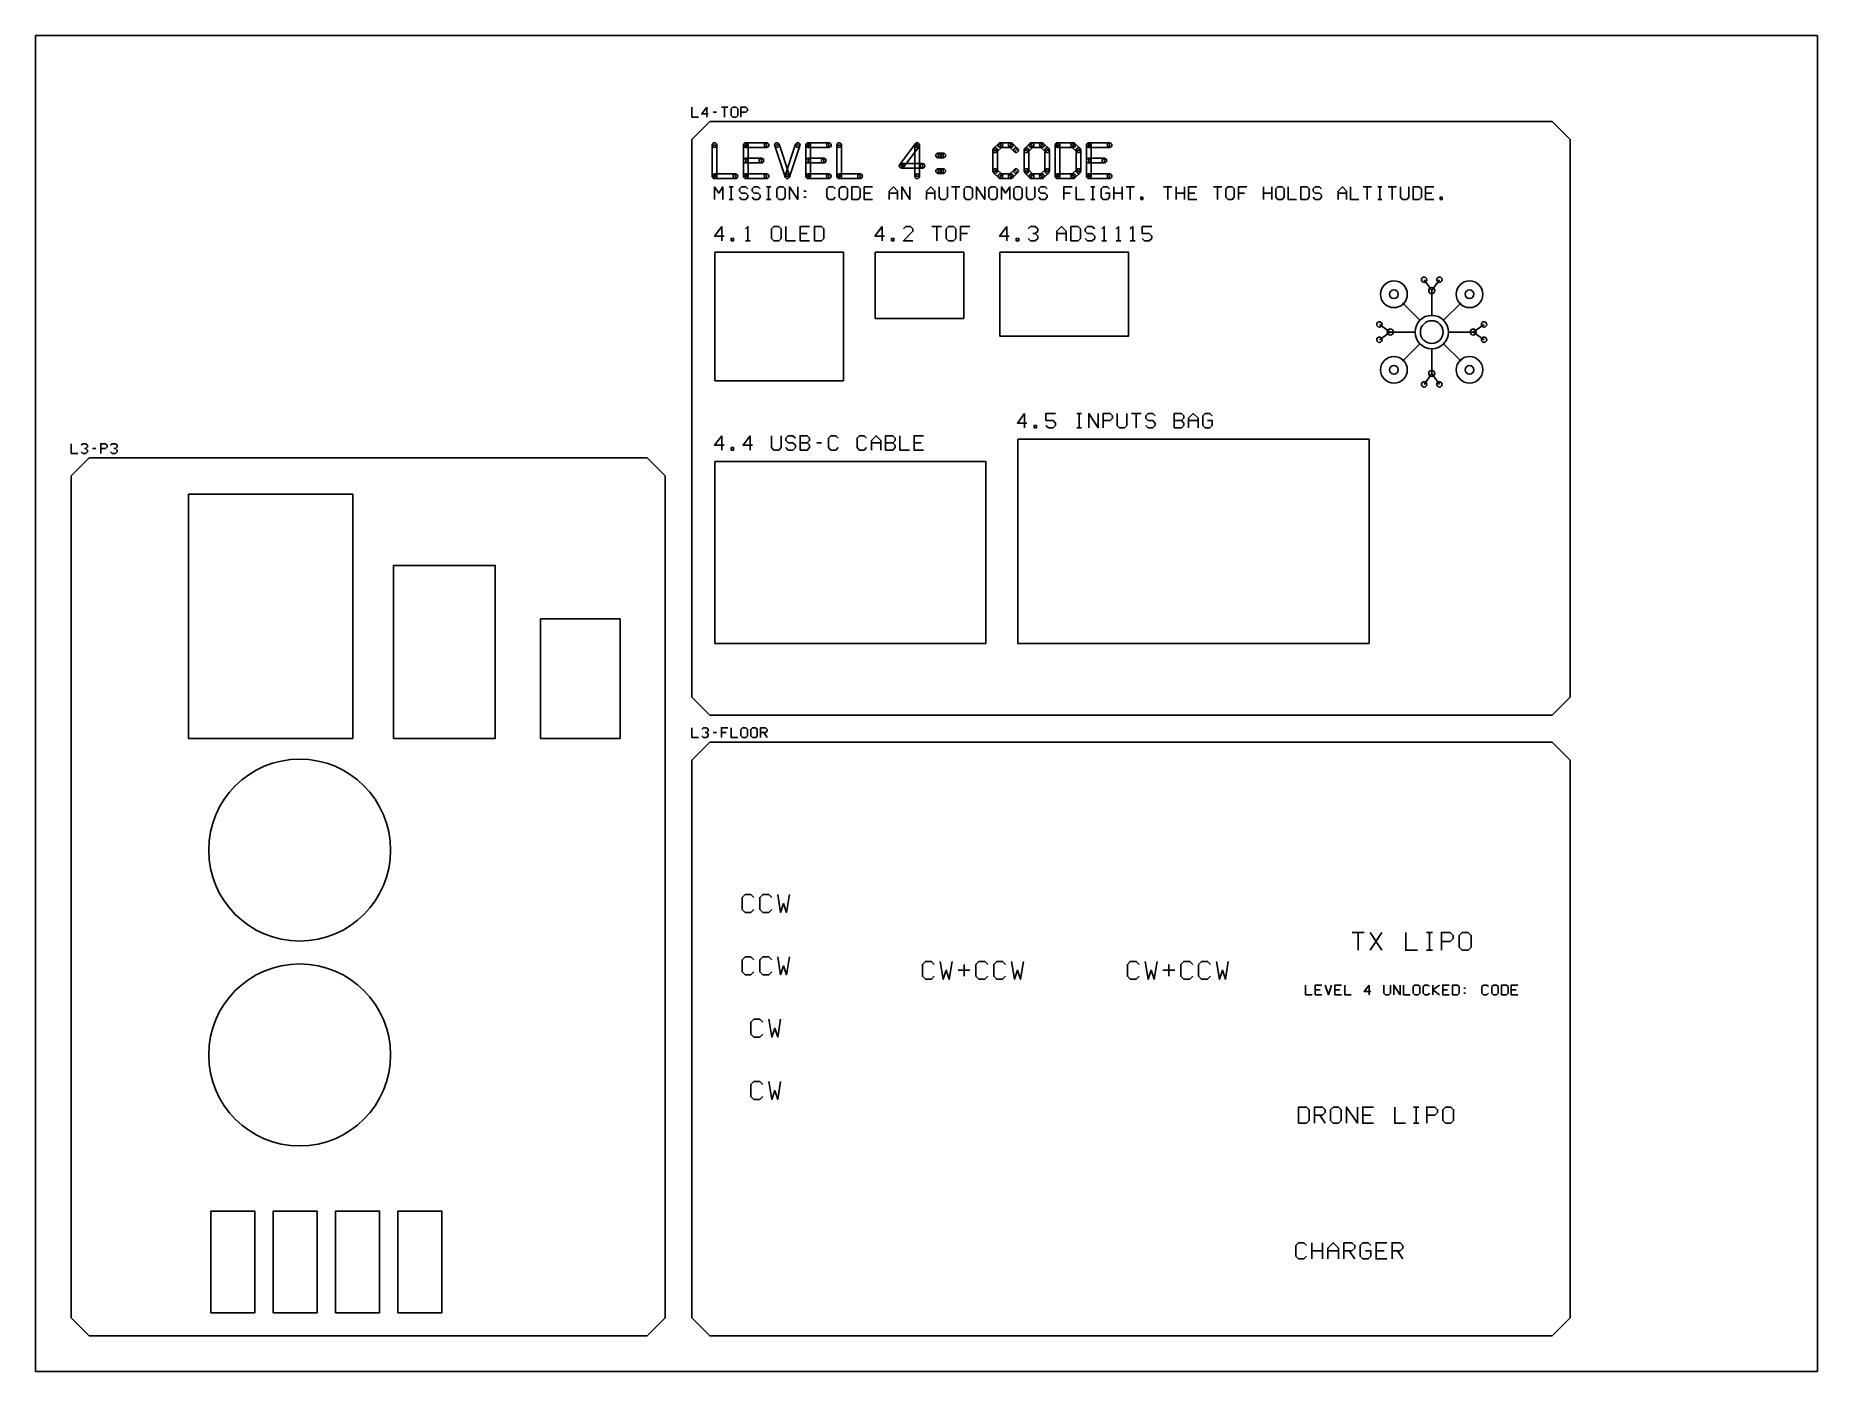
# Model space of a CAD drawing. Extents: x 0 to 400, y 0 to 300.
import ezdxf

# ---------------------------------------------------------------- set-up
doc = ezdxf.new("R2010")
doc.units = 0
for name, color, linetype in [('CUT', 1, 'CONTINUOUS'), ('ENGRAVE_VECTOR', 5, 'CONTINUOUS'), ('NOTES', 8, 'CONTINUOUS'), ('RASTER_ENGRAVE', 7, 'CONTINUOUS')]:
    doc.layers.add(name, color=color, linetype=linetype)

msp = doc.modelspace()

# ---------------------------------------------------------------- linework, layer by layer
at = {"layer": 'CUT'}
for points in [[(151.394, 147.35), (340.456, 147.35), (344.5, 151.394), (344.5, 276.656), (340.456, 280.7), (151.394, 280.7), (147.35, 276.656), (147.35, 151.394)], [(152.5, 251.35), (181.35, 251.35), (181.35, 222.5), (152.5, 222.5)], [(188.5, 251.35), (208.35, 251.35), (208.35, 236.5), (188.5, 236.5)], [(216.5, 251.35), (245.35, 251.35), (245.35, 232.5), (216.5, 232.5)], [(220.5, 209.35), (299.35, 209.35), (299.35, 163.5), (220.5, 163.5)], [(141.35, 12.044), (141.35, 201.106), (137.306, 205.15), (12.044, 205.15), (8, 201.106), (8, 12.044), (12.044, 8), (137.306, 8)], [(152.5, 204.35), (213.35, 204.35), (213.35, 163.5), (152.5, 163.5)], [(34.35, 142.15), (34.35, 197), (71.2, 197), (71.2, 142.15)], [(80.35, 142.15), (80.35, 181), (103.2, 181), (103.2, 142.15)], [(113.35, 142.15), (113.35, 169), (131.2, 169), (131.2, 142.15)], [(151.394, 8), (340.456, 8), (344.5, 12.044), (344.5, 137.306), (340.456, 141.35), (151.394, 141.35), (147.35, 137.306), (147.35, 12.044)], [(39.35, 13.15), (39.35, 36), (49.2, 36), (49.2, 13.15)], [(53.35, 13.15), (53.35, 36), (63.2, 36), (63.2, 13.15)], [(67.35, 13.15), (67.35, 36), (77.2, 36), (77.2, 13.15)], [(81.35, 13.15), (81.35, 36), (91.2, 36), (91.2, 13.15)]]:
    msp.add_lwpolyline(points, close=True, dxfattribs=at)
for centre in [(59.275, 117.075), (59.275, 71.075)]:
    msp.add_circle(centre, 20.425, dxfattribs=at)
at = {"layer": 'ENGRAVE_VECTOR'}
for points in [[(152.425, 263.225), (152.425, 266.025), (153.358, 264.625), (154.292, 266.025), (154.292, 263.225)], [(155.692, 266.025), (156.625, 266.025)], [(156.158, 266.025), (156.158, 263.225)], [(159.892, 265.558), (159.425, 266.025), (158.492, 266.025), (158.025, 265.558), (158.025, 265.092), (158.492, 264.625), (159.425, 264.625), (159.892, 264.158), (159.892, 263.692), (159.425, 263.225), (158.492, 263.225), (158.025, 263.692)], [(162.692, 265.558), (162.225, 266.025), (161.292, 266.025), (160.825, 265.558), (160.825, 265.092), (161.292, 264.625), (162.225, 264.625), (162.692, 264.158), (162.692, 263.692), (162.225, 263.225), (161.292, 263.225), (160.825, 263.692)], [(164.092, 266.025), (165.025, 266.025)], [(164.558, 266.025), (164.558, 263.225)], [(166.892, 263.225), (167.825, 263.225), (168.292, 263.692), (168.292, 265.558), (167.825, 266.025), (166.892, 266.025), (166.425, 265.558), (166.425, 263.692), (166.892, 263.225)], [(169.225, 263.225), (169.225, 266.025), (171.092, 263.225), (171.092, 266.025)], [(172.492, 265.092), (172.958, 265.092)], [(179.492, 265.558), (179.025, 266.025), (178.092, 266.025), (177.625, 265.558), (177.625, 263.692), (178.092, 263.225), (179.025, 263.225), (179.492, 263.692)], [(180.892, 263.225), (181.825, 263.225), (182.292, 263.692), (182.292, 265.558), (181.825, 266.025), (180.892, 266.025), (180.425, 265.558), (180.425, 263.692), (180.892, 263.225)], [(183.225, 263.225), (183.225, 266.025), (184.625, 266.025), (185.092, 265.558), (185.092, 263.692), (184.625, 263.225), (183.225, 263.225)], [(187.892, 266.025), (186.025, 266.025), (186.025, 263.225), (187.892, 263.225)], [(186.025, 264.625), (187.425, 264.625)], [(191.625, 263.225), (191.625, 265.092), (192.558, 266.025), (193.492, 265.092), (193.492, 263.225)], [(191.625, 264.625), (193.492, 264.625)], [(194.425, 263.225), (194.425, 266.025), (196.292, 263.225), (196.292, 266.025)], [(200.025, 263.225), (200.025, 265.092), (200.958, 266.025), (201.892, 265.092), (201.892, 263.225)], [(200.025, 264.625), (201.892, 264.625)], [(202.825, 266.025), (202.825, 263.692), (203.292, 263.225), (204.225, 263.225), (204.692, 263.692), (204.692, 266.025)], [(205.625, 266.025), (207.492, 266.025)], [(206.558, 266.025), (206.558, 263.225)], [(208.892, 263.225), (209.825, 263.225), (210.292, 263.692), (210.292, 265.558), (209.825, 266.025), (208.892, 266.025), (208.425, 265.558), (208.425, 263.692), (208.892, 263.225)], [(211.225, 263.225), (211.225, 266.025), (213.092, 263.225), (213.092, 266.025)], [(214.492, 263.225), (215.425, 263.225), (215.892, 263.692), (215.892, 265.558), (215.425, 266.025), (214.492, 266.025), (214.025, 265.558), (214.025, 263.692), (214.492, 263.225)], [(216.825, 263.225), (216.825, 266.025), (217.758, 264.625), (218.692, 266.025), (218.692, 263.225)], [(220.092, 263.225), (221.025, 263.225), (221.492, 263.692), (221.492, 265.558), (221.025, 266.025), (220.092, 266.025), (219.625, 265.558), (219.625, 263.692), (220.092, 263.225)], [(222.425, 266.025), (222.425, 263.692), (222.892, 263.225), (223.825, 263.225), (224.292, 263.692), (224.292, 266.025)], [(227.092, 265.558), (226.625, 266.025), (225.692, 266.025), (225.225, 265.558), (225.225, 265.092), (225.692, 264.625), (226.625, 264.625), (227.092, 264.158), (227.092, 263.692), (226.625, 263.225), (225.692, 263.225), (225.225, 263.692)], [(232.692, 266.025), (230.825, 266.025), (230.825, 263.225)], [(230.825, 264.625), (232.225, 264.625)], [(233.625, 266.025), (233.625, 263.225), (235.492, 263.225)], [(236.892, 266.025), (237.825, 266.025)], [(237.358, 266.025), (237.358, 263.225)], [(241.092, 265.558), (240.625, 266.025), (239.692, 266.025), (239.225, 265.558), (239.225, 263.692), (239.692, 263.225), (240.625, 263.225), (241.092, 263.692), (241.092, 264.625), (240.158, 264.625)], [(242.025, 263.225), (242.025, 266.025)], [(242.025, 264.625), (243.892, 264.625)], [(243.892, 263.225), (243.892, 266.025)], [(244.825, 266.025), (246.692, 266.025)], [(245.758, 266.025), (245.758, 263.225)], [(253.225, 266.025), (255.092, 266.025)], [(254.158, 266.025), (254.158, 263.225)], [(256.025, 263.225), (256.025, 266.025)], [(256.025, 264.625), (257.892, 264.625)], [(257.892, 263.225), (257.892, 266.025)], [(260.692, 266.025), (258.825, 266.025), (258.825, 263.225), (260.692, 263.225)], [(258.825, 264.625), (260.225, 264.625)], [(264.425, 266.025), (266.292, 266.025)], [(265.358, 266.025), (265.358, 263.225)], [(267.692, 263.225), (268.625, 263.225), (269.092, 263.692), (269.092, 265.558), (268.625, 266.025), (267.692, 266.025), (267.225, 265.558), (267.225, 263.692), (267.692, 263.225)], [(271.892, 266.025), (270.025, 266.025), (270.025, 263.225)], [(270.025, 264.625), (271.425, 264.625)], [(275.625, 263.225), (275.625, 266.025)], [(275.625, 264.625), (277.492, 264.625)], [(277.492, 263.225), (277.492, 266.025)], [(278.892, 263.225), (279.825, 263.225), (280.292, 263.692), (280.292, 265.558), (279.825, 266.025), (278.892, 266.025), (278.425, 265.558), (278.425, 263.692), (278.892, 263.225)], [(281.225, 266.025), (281.225, 263.225), (283.092, 263.225)], [(284.025, 263.225), (284.025, 266.025), (285.425, 266.025), (285.892, 265.558), (285.892, 263.692), (285.425, 263.225), (284.025, 263.225)], [(288.692, 265.558), (288.225, 266.025), (287.292, 266.025), (286.825, 265.558), (286.825, 265.092), (287.292, 264.625), (288.225, 264.625), (288.692, 264.158), (288.692, 263.692), (288.225, 263.225), (287.292, 263.225), (286.825, 263.692)], [(292.425, 263.225), (292.425, 265.092), (293.358, 266.025), (294.292, 265.092), (294.292, 263.225)], [(292.425, 264.625), (294.292, 264.625)], [(295.225, 266.025), (295.225, 263.225), (297.092, 263.225)], [(298.025, 266.025), (299.892, 266.025)], [(298.958, 266.025), (298.958, 263.225)], [(301.292, 266.025), (302.225, 266.025)], [(301.758, 266.025), (301.758, 263.225)], [(303.625, 266.025), (305.492, 266.025)], [(304.558, 266.025), (304.558, 263.225)], [(306.425, 266.025), (306.425, 263.692), (306.892, 263.225), (307.825, 263.225), (308.292, 263.692), (308.292, 266.025)], [(309.225, 263.225), (309.225, 266.025), (310.625, 266.025), (311.092, 265.558), (311.092, 263.692), (310.625, 263.225), (309.225, 263.225)], [(313.892, 266.025), (312.025, 266.025), (312.025, 263.225), (313.892, 263.225)], [(312.025, 264.625), (313.425, 264.625)], [(155.692, 263.225), (156.625, 263.225)], [(164.092, 263.225), (165.025, 263.225)], [(172.492, 263.692), (172.958, 263.692)], [(236.892, 263.225), (237.825, 263.225)], [(248.092, 263.225), (248.558, 263.225), (248.558, 263.692), (248.092, 263.692), (248.092, 263.225)], [(301.292, 263.225), (302.225, 263.225)], [(315.292, 263.225), (315.758, 263.225), (315.758, 263.692), (315.292, 263.692), (315.292, 263.225)], [(154.025, 257.125), (152.425, 254.992), (154.558, 254.992)], [(154.025, 253.925), (154.025, 257.125)], [(159.358, 256.592), (159.892, 257.125), (159.892, 253.925)], [(165.758, 253.925), (166.825, 253.925), (167.358, 254.458), (167.358, 256.592), (166.825, 257.125), (165.758, 257.125), (165.225, 256.592), (165.225, 254.458), (165.758, 253.925)], [(168.425, 257.125), (168.425, 253.925), (170.558, 253.925)], [(173.758, 257.125), (171.625, 257.125), (171.625, 253.925), (173.758, 253.925)], [(174.825, 253.925), (174.825, 257.125), (176.425, 257.125), (176.958, 256.592), (176.958, 254.458), (176.425, 253.925), (174.825, 253.925)], [(190.025, 257.125), (188.425, 254.992), (190.558, 254.992)], [(190.025, 253.925), (190.025, 257.125)], [(194.825, 256.592), (195.358, 257.125), (196.425, 257.125), (196.958, 256.592), (196.958, 256.058), (194.825, 253.925), (196.958, 253.925)], [(201.225, 257.125), (203.358, 257.125)], [(202.292, 257.125), (202.292, 253.925)], [(204.958, 253.925), (206.025, 253.925), (206.558, 254.458), (206.558, 256.592), (206.025, 257.125), (204.958, 257.125), (204.425, 256.592), (204.425, 254.458), (204.958, 253.925)], [(209.758, 257.125), (207.625, 257.125), (207.625, 253.925)], [(218.025, 257.125), (216.425, 254.992), (218.558, 254.992)], [(218.025, 253.925), (218.025, 257.125)], [(222.825, 256.592), (223.358, 257.125), (224.425, 257.125), (224.958, 256.592), (224.958, 256.058), (224.425, 255.525), (223.892, 255.525)], [(229.225, 253.925), (229.225, 256.058), (230.292, 257.125), (231.358, 256.058), (231.358, 253.925)], [(232.425, 253.925), (232.425, 257.125), (234.025, 257.125), (234.558, 256.592), (234.558, 254.458), (234.025, 253.925), (232.425, 253.925)], [(237.758, 256.592), (237.225, 257.125), (236.158, 257.125), (235.625, 256.592), (235.625, 256.058), (236.158, 255.525), (237.225, 255.525), (237.758, 254.992), (237.758, 254.458), (237.225, 253.925), (236.158, 253.925), (235.625, 254.458)], [(239.358, 256.592), (239.892, 257.125), (239.892, 253.925)], [(242.558, 256.592), (243.092, 257.125), (243.092, 253.925)], [(245.758, 256.592), (246.292, 257.125), (246.292, 253.925)], [(250.558, 257.125), (248.425, 257.125), (248.425, 255.525), (250.025, 255.525), (250.558, 254.992), (250.558, 254.458), (250.025, 253.925), (248.958, 253.925), (248.425, 254.458)], [(156.158, 253.925), (156.692, 253.925), (156.692, 254.458), (156.158, 254.458), (156.158, 253.925)], [(159.358, 253.925), (160.425, 253.925)], [(171.625, 255.525), (173.225, 255.525)], [(192.158, 253.925), (192.692, 253.925), (192.692, 254.458), (192.158, 254.458), (192.158, 253.925)], [(207.625, 255.525), (209.225, 255.525)], [(220.158, 253.925), (220.692, 253.925), (220.692, 254.458), (220.158, 254.458), (220.158, 253.925)], [(224.425, 255.525), (224.958, 254.992), (224.958, 254.458), (224.425, 253.925), (223.358, 253.925), (222.825, 254.458)], [(229.225, 255.525), (231.358, 255.525)], [(239.358, 253.925), (240.425, 253.925)], [(242.558, 253.925), (243.625, 253.925)], [(245.758, 253.925), (246.825, 253.925)], [(313.425, 242.725), (311.704, 245.182)], [(313.425, 242.725), (315.146, 245.182)], [(310.773, 236.077), (306.849, 240.001)], [(313.425, 237.175), (313.425, 242.725)], [(316.077, 236.077), (320.001, 240.001)], [(304.125, 233.425), (301.668, 235.146)], [(304.125, 233.425), (301.668, 231.704)], [(309.675, 233.425), (304.125, 233.425)], [(317.175, 233.425), (322.725, 233.425)], [(322.725, 233.425), (325.182, 235.146)], [(322.725, 233.425), (325.182, 231.704)], [(310.773, 230.773), (306.849, 226.849)], [(313.425, 229.675), (313.425, 224.125)], [(316.077, 230.773), (320.001, 226.849)], [(313.425, 224.125), (311.704, 221.668)], [(313.425, 224.125), (315.146, 221.668)], [(222.025, 215.125), (220.425, 212.992), (222.558, 212.992)], [(222.025, 211.925), (222.025, 215.125)], [(224.158, 211.925), (224.692, 211.925), (224.692, 212.458), (224.158, 212.458), (224.158, 211.925)], [(228.958, 215.125), (226.825, 215.125), (226.825, 213.525), (228.425, 213.525), (228.958, 212.992), (228.958, 212.458), (228.425, 211.925), (227.358, 211.925), (226.825, 212.458)], [(233.758, 215.125), (234.825, 215.125)], [(234.292, 215.125), (234.292, 211.925)], [(236.425, 211.925), (236.425, 215.125), (238.558, 211.925), (238.558, 215.125)], [(239.625, 211.925), (239.625, 215.125), (241.225, 215.125), (241.758, 214.592), (241.758, 214.058), (241.225, 213.525), (239.625, 213.525)], [(242.825, 215.125), (242.825, 212.458), (243.358, 211.925), (244.425, 211.925), (244.958, 212.458), (244.958, 215.125)], [(246.025, 215.125), (248.158, 215.125)], [(247.092, 215.125), (247.092, 211.925)], [(251.358, 214.592), (250.825, 215.125), (249.758, 215.125), (249.225, 214.592), (249.225, 214.058), (249.758, 213.525), (250.825, 213.525), (251.358, 212.992), (251.358, 212.458), (250.825, 211.925), (249.758, 211.925), (249.225, 212.458)], [(255.625, 211.925), (255.625, 215.125), (257.225, 215.125), (257.758, 214.592), (257.758, 214.058), (257.225, 213.525), (255.625, 213.525)], [(257.225, 213.525), (257.758, 212.992), (257.758, 212.458), (257.225, 211.925), (255.625, 211.925)], [(258.825, 211.925), (258.825, 214.058), (259.892, 215.125), (260.958, 214.058), (260.958, 211.925)], [(258.825, 213.525), (260.958, 213.525)], [(264.158, 214.592), (263.625, 215.125), (262.558, 215.125), (262.025, 214.592), (262.025, 212.458), (262.558, 211.925), (263.625, 211.925), (264.158, 212.458), (264.158, 213.525), (263.092, 213.525)], [(154.025, 210.125), (152.425, 207.992), (154.558, 207.992)], [(154.025, 206.925), (154.025, 210.125)], [(160.425, 210.125), (158.825, 207.992), (160.958, 207.992)], [(160.425, 206.925), (160.425, 210.125)], [(165.225, 210.125), (165.225, 207.458), (165.758, 206.925), (166.825, 206.925), (167.358, 207.458), (167.358, 210.125)], [(170.558, 209.592), (170.025, 210.125), (168.958, 210.125), (168.425, 209.592), (168.425, 209.058), (168.958, 208.525), (170.025, 208.525), (170.558, 207.992), (170.558, 207.458), (170.025, 206.925), (168.958, 206.925), (168.425, 207.458)], [(171.625, 206.925), (171.625, 210.125), (173.225, 210.125), (173.758, 209.592), (173.758, 209.058), (173.225, 208.525), (171.625, 208.525)], [(173.225, 208.525), (173.758, 207.992), (173.758, 207.458), (173.225, 206.925), (171.625, 206.925)], [(175.358, 208.525), (176.425, 208.525)], [(180.158, 209.592), (179.625, 210.125), (178.558, 210.125), (178.025, 209.592), (178.025, 207.458), (178.558, 206.925), (179.625, 206.925), (180.158, 207.458)], [(186.558, 209.592), (186.025, 210.125), (184.958, 210.125), (184.425, 209.592), (184.425, 207.458), (184.958, 206.925), (186.025, 206.925), (186.558, 207.458)], [(187.625, 206.925), (187.625, 209.058), (188.692, 210.125), (189.758, 209.058), (189.758, 206.925)], [(187.625, 208.525), (189.758, 208.525)], [(190.825, 206.925), (190.825, 210.125), (192.425, 210.125), (192.958, 209.592), (192.958, 209.058), (192.425, 208.525), (190.825, 208.525)], [(192.425, 208.525), (192.958, 207.992), (192.958, 207.458), (192.425, 206.925), (190.825, 206.925)], [(194.025, 210.125), (194.025, 206.925), (196.158, 206.925)], [(199.358, 210.125), (197.225, 210.125), (197.225, 206.925), (199.358, 206.925)], [(197.225, 208.525), (198.825, 208.525)], [(233.758, 211.925), (234.825, 211.925)], [(156.158, 206.925), (156.692, 206.925), (156.692, 207.458), (156.158, 207.458), (156.158, 206.925)], [(161.258, 106.408), (160.592, 107.075), (159.258, 107.075), (158.592, 106.408), (158.592, 103.742), (159.258, 103.075), (160.592, 103.075), (161.258, 103.742)], [(165.258, 106.408), (164.592, 107.075), (163.258, 107.075), (162.592, 106.408), (162.592, 103.742), (163.258, 103.075), (164.592, 103.075), (165.258, 103.742)], [(166.592, 107.075), (167.258, 103.075), (167.925, 105.075), (168.592, 103.075), (169.258, 107.075)], [(295.592, 98.575), (298.258, 98.575)], [(296.925, 98.575), (296.925, 94.575)], [(299.592, 98.575), (302.258, 94.575)], [(299.592, 94.575), (302.258, 98.575)], [(307.592, 98.575), (307.592, 94.575), (310.258, 94.575)], [(312.258, 98.575), (313.592, 98.575)], [(312.925, 98.575), (312.925, 94.575)], [(315.592, 94.575), (315.592, 98.575), (317.592, 98.575), (318.258, 97.908), (318.258, 97.242), (317.592, 96.575), (315.592, 96.575)], [(320.258, 94.575), (321.592, 94.575), (322.258, 95.242), (322.258, 97.908), (321.592, 98.575), (320.258, 98.575), (319.592, 97.908), (319.592, 95.242), (320.258, 94.575)], [(161.258, 92.408), (160.592, 93.075), (159.258, 93.075), (158.592, 92.408), (158.592, 89.742), (159.258, 89.075), (160.592, 89.075), (161.258, 89.742)], [(165.258, 92.408), (164.592, 93.075), (163.258, 93.075), (162.592, 92.408), (162.592, 89.742), (163.258, 89.075), (164.592, 89.075), (165.258, 89.742)], [(166.592, 93.075), (167.258, 89.075), (167.925, 91.075), (168.592, 89.075), (169.258, 93.075)], [(201.758, 91.408), (201.092, 92.075), (199.758, 92.075), (199.092, 91.408), (199.092, 88.742), (199.758, 88.075), (201.092, 88.075), (201.758, 88.742)], [(203.092, 92.075), (203.758, 88.075), (204.425, 90.075), (205.092, 88.075), (205.758, 92.075)], [(213.758, 91.408), (213.092, 92.075), (211.758, 92.075), (211.092, 91.408), (211.092, 88.742), (211.758, 88.075), (213.092, 88.075), (213.758, 88.742)], [(217.758, 91.408), (217.092, 92.075), (215.758, 92.075), (215.092, 91.408), (215.092, 88.742), (215.758, 88.075), (217.092, 88.075), (217.758, 88.742)], [(219.092, 92.075), (219.758, 88.075), (220.425, 90.075), (221.092, 88.075), (221.758, 92.075)], [(247.758, 91.408), (247.092, 92.075), (245.758, 92.075), (245.092, 91.408), (245.092, 88.742), (245.758, 88.075), (247.092, 88.075), (247.758, 88.742)], [(249.092, 92.075), (249.758, 88.075), (250.425, 90.075), (251.092, 88.075), (251.758, 92.075)], [(259.758, 91.408), (259.092, 92.075), (257.758, 92.075), (257.092, 91.408), (257.092, 88.742), (257.758, 88.075), (259.092, 88.075), (259.758, 88.742)], [(263.758, 91.408), (263.092, 92.075), (261.758, 92.075), (261.092, 91.408), (261.092, 88.742), (261.758, 88.075), (263.092, 88.075), (263.758, 88.742)], [(265.092, 92.075), (265.758, 88.075), (266.425, 90.075), (267.092, 88.075), (267.758, 92.075)], [(312.258, 94.575), (313.592, 94.575)], [(207.092, 90.075), (209.758, 90.075)], [(208.425, 88.742), (208.425, 91.408)], [(253.092, 90.075), (255.758, 90.075)], [(254.425, 88.742), (254.425, 91.408)], [(285.092, 86.775), (285.092, 84.575), (286.558, 84.575)], [(288.758, 86.775), (287.292, 86.775), (287.292, 84.575), (288.758, 84.575)], [(287.292, 85.675), (288.392, 85.675)], [(289.492, 86.775), (290.225, 84.575), (290.958, 86.775)], [(293.158, 86.775), (291.692, 86.775), (291.692, 84.575), (293.158, 84.575)], [(291.692, 85.675), (292.792, 85.675)], [(293.892, 86.775), (293.892, 84.575), (295.358, 84.575)], [(299.392, 86.775), (298.292, 85.308), (299.758, 85.308)], [(299.392, 84.575), (299.392, 86.775)], [(302.692, 86.775), (302.692, 84.942), (303.058, 84.575), (303.792, 84.575), (304.158, 84.942), (304.158, 86.775)], [(304.892, 84.575), (304.892, 86.775), (306.358, 84.575), (306.358, 86.775)], [(307.092, 86.775), (307.092, 84.575), (308.558, 84.575)], [(309.658, 84.575), (310.392, 84.575), (310.758, 84.942), (310.758, 86.408), (310.392, 86.775), (309.658, 86.775), (309.292, 86.408), (309.292, 84.942), (309.658, 84.575)], [(312.958, 86.408), (312.592, 86.775), (311.858, 86.775), (311.492, 86.408), (311.492, 84.942), (311.858, 84.575), (312.592, 84.575), (312.958, 84.942)], [(313.692, 84.575), (313.692, 86.775)], [(315.158, 86.775), (313.692, 85.675), (315.158, 84.575)], [(317.358, 86.775), (315.892, 86.775), (315.892, 84.575), (317.358, 84.575)], [(315.892, 85.675), (316.992, 85.675)], [(318.092, 84.575), (318.092, 86.775), (319.192, 86.775), (319.558, 86.408), (319.558, 84.942), (319.192, 84.575), (318.092, 84.575)], [(320.658, 86.042), (321.025, 86.042)], [(320.658, 84.942), (321.025, 84.942)], [(326.158, 86.408), (325.792, 86.775), (325.058, 86.775), (324.692, 86.408), (324.692, 84.942), (325.058, 84.575), (325.792, 84.575), (326.158, 84.942)], [(327.258, 84.575), (327.992, 84.575), (328.358, 84.942), (328.358, 86.408), (327.992, 86.775), (327.258, 86.775), (326.892, 86.408), (326.892, 84.942), (327.258, 84.575)], [(329.092, 84.575), (329.092, 86.775), (330.192, 86.775), (330.558, 86.408), (330.558, 84.942), (330.192, 84.575), (329.092, 84.575)], [(332.758, 86.775), (331.292, 86.775), (331.292, 84.575), (332.758, 84.575)], [(331.292, 85.675), (332.392, 85.675)], [(163.258, 78.408), (162.592, 79.075), (161.258, 79.075), (160.592, 78.408), (160.592, 75.742), (161.258, 75.075), (162.592, 75.075), (163.258, 75.742)], [(164.592, 79.075), (165.258, 75.075), (165.925, 77.075), (166.592, 75.075), (167.258, 79.075)], [(163.258, 64.408), (162.592, 65.075), (161.258, 65.075), (160.592, 64.408), (160.592, 61.742), (161.258, 61.075), (162.592, 61.075), (163.258, 61.742)], [(164.592, 65.075), (165.258, 61.075), (165.925, 63.075), (166.592, 61.075), (167.258, 65.075)], [(283.525, 55.775), (283.525, 59.375), (285.325, 59.375), (285.925, 58.775), (285.925, 56.375), (285.325, 55.775), (283.525, 55.775)], [(287.125, 55.775), (287.125, 59.375), (288.925, 59.375), (289.525, 58.775), (289.525, 58.175), (288.925, 57.575), (287.125, 57.575)], [(288.325, 57.575), (289.525, 55.775)], [(291.325, 55.775), (292.525, 55.775), (293.125, 56.375), (293.125, 58.775), (292.525, 59.375), (291.325, 59.375), (290.725, 58.775), (290.725, 56.375), (291.325, 55.775)], [(294.325, 55.775), (294.325, 59.375), (296.725, 55.775), (296.725, 59.375)], [(300.325, 59.375), (297.925, 59.375), (297.925, 55.775), (300.325, 55.775)], [(297.925, 57.575), (299.725, 57.575)], [(305.125, 59.375), (305.125, 55.775), (307.525, 55.775)], [(309.325, 59.375), (310.525, 59.375)], [(309.925, 59.375), (309.925, 55.775)], [(312.325, 55.775), (312.325, 59.375), (314.125, 59.375), (314.725, 58.775), (314.725, 58.175), (314.125, 57.575), (312.325, 57.575)], [(316.525, 55.775), (317.725, 55.775), (318.325, 56.375), (318.325, 58.775), (317.725, 59.375), (316.525, 59.375), (315.925, 58.775), (315.925, 56.375), (316.525, 55.775)], [(309.325, 55.775), (310.525, 55.775)], [(285.325, 28.275), (284.725, 28.875), (283.525, 28.875), (282.925, 28.275), (282.925, 25.875), (283.525, 25.275), (284.725, 25.275), (285.325, 25.875)], [(286.525, 25.275), (286.525, 28.875)], [(288.925, 25.275), (288.925, 28.875)], [(290.125, 25.275), (290.125, 27.675), (291.325, 28.875), (292.525, 27.675), (292.525, 25.275)], [(293.725, 25.275), (293.725, 28.875), (295.525, 28.875), (296.125, 28.275), (296.125, 27.675), (295.525, 27.075), (293.725, 27.075)], [(299.725, 28.275), (299.125, 28.875), (297.925, 28.875), (297.325, 28.275), (297.325, 25.875), (297.925, 25.275), (299.125, 25.275), (299.725, 25.875), (299.725, 27.075), (298.525, 27.075)], [(303.325, 28.875), (300.925, 28.875), (300.925, 25.275), (303.325, 25.275)], [(304.525, 25.275), (304.525, 28.875), (306.325, 28.875), (306.925, 28.275), (306.925, 27.675), (306.325, 27.075), (304.525, 27.075)], [(286.525, 27.075), (288.925, 27.075)], [(290.125, 27.075), (292.525, 27.075)], [(294.925, 27.075), (296.125, 25.275)], [(300.925, 27.075), (302.725, 27.075)], [(305.725, 27.075), (306.925, 25.275)]]:
    msp.add_lwpolyline(points, dxfattribs=at)
for centre, radius in [((304.94, 241.91), 3), ((321.91, 241.91), 3), ((313.425, 233.425), 3.75), ((304.94, 224.94), 3), ((321.91, 224.94), 3)]:
    msp.add_circle(centre, radius, dxfattribs=at)
at = {"layer": 'NOTES'}
msp.add_lwpolyline([(0, 0), (400, 0), (400, 300), (0, 300)], close=True, dxfattribs=at)
for points in [[(147.35, 283.9), (147.35, 281.7), (148.817, 281.7)], [(150.65, 283.9), (149.55, 282.433), (151.017, 282.433)], [(150.65, 281.7), (150.65, 283.9)], [(152.117, 282.8), (152.85, 282.8)], [(153.95, 283.9), (155.417, 283.9)], [(154.683, 283.9), (154.683, 281.7)], [(156.517, 281.7), (157.25, 281.7), (157.617, 282.067), (157.617, 283.533), (157.25, 283.9), (156.517, 283.9), (156.15, 283.533), (156.15, 282.067), (156.517, 281.7)], [(158.35, 281.7), (158.35, 283.9), (159.45, 283.9), (159.817, 283.533), (159.817, 283.167), (159.45, 282.8), (158.35, 282.8)], [(8, 208.35), (8, 206.15), (9.467, 206.15)], [(10.2, 207.983), (10.567, 208.35), (11.3, 208.35), (11.667, 207.983), (11.667, 207.617), (11.3, 207.25), (10.933, 207.25)], [(14.6, 206.15), (14.6, 208.35), (15.7, 208.35), (16.067, 207.983), (16.067, 207.617), (15.7, 207.25), (14.6, 207.25)], [(16.8, 207.983), (17.167, 208.35), (17.9, 208.35), (18.267, 207.983), (18.267, 207.617), (17.9, 207.25), (17.533, 207.25)], [(11.3, 207.25), (11.667, 206.883), (11.667, 206.517), (11.3, 206.15), (10.567, 206.15), (10.2, 206.517)], [(12.767, 207.25), (13.5, 207.25)], [(17.9, 207.25), (18.267, 206.883), (18.267, 206.517), (17.9, 206.15), (17.167, 206.15), (16.8, 206.517)], [(147.35, 144.55), (147.35, 142.35), (148.817, 142.35)], [(149.55, 144.183), (149.917, 144.55), (150.65, 144.55), (151.017, 144.183), (151.017, 143.817), (150.65, 143.45), (150.283, 143.45)], [(155.417, 144.55), (153.95, 144.55), (153.95, 142.35)], [(156.15, 144.55), (156.15, 142.35), (157.617, 142.35)], [(158.717, 142.35), (159.45, 142.35), (159.817, 142.717), (159.817, 144.183), (159.45, 144.55), (158.717, 144.55), (158.35, 144.183), (158.35, 142.717), (158.717, 142.35)], [(160.917, 142.35), (161.65, 142.35), (162.017, 142.717), (162.017, 144.183), (161.65, 144.55), (160.917, 144.55), (160.55, 144.183), (160.55, 142.717), (160.917, 142.35)], [(162.75, 142.35), (162.75, 144.55), (163.85, 144.55), (164.217, 144.183), (164.217, 143.817), (163.85, 143.45), (162.75, 143.45)], [(150.65, 143.45), (151.017, 143.083), (151.017, 142.717), (150.65, 142.35), (149.917, 142.35), (149.55, 142.717)], [(152.117, 143.45), (152.85, 143.45)], [(153.95, 143.45), (155.05, 143.45)], [(163.483, 143.45), (164.217, 142.35)]]:
    msp.add_lwpolyline(points, dxfattribs=at)
at = {"layer": 'RASTER_ENGRAVE'}
for points in [[(152.95, 275.425), (152.95, 268.425), (151.9, 268.425), (151.9, 275.425)], [(159.95, 275.425), (159.95, 268.425), (158.9, 268.425), (158.9, 275.425)], [(164.092, 274.9), (159.425, 274.9), (159.425, 275.95), (164.092, 275.95)], [(159.425, 272.45), (162.925, 272.45), (162.925, 271.4), (159.425, 271.4)], [(166.923, 275.591), (169.256, 268.591), (168.26, 268.259), (165.927, 275.259)], [(168.26, 268.591), (170.594, 275.591), (171.59, 275.259), (169.256, 268.259)], [(173.95, 275.425), (173.95, 268.425), (172.9, 268.425), (172.9, 275.425)], [(178.092, 274.9), (173.425, 274.9), (173.425, 275.95), (178.092, 275.95)], [(173.425, 272.45), (176.925, 272.45), (176.925, 271.4), (173.425, 271.4)], [(180.95, 275.425), (180.95, 268.425), (179.9, 268.425), (179.9, 275.425)], [(198.345, 275.11), (194.845, 270.443), (194.005, 271.073), (197.505, 275.74)], [(197.4, 268.425), (197.4, 275.425), (198.45, 275.425), (198.45, 268.425)], [(202.592, 273.617), (203.758, 273.617), (203.758, 272.567), (202.592, 272.567)], [(215.95, 274.258), (215.95, 269.592), (214.9, 269.592), (214.9, 274.258)], [(216.963, 275.054), (215.796, 273.887), (215.054, 274.63), (216.22, 275.796)], [(218.925, 274.9), (216.592, 274.9), (216.592, 275.95), (218.925, 275.95)], [(219.72, 273.887), (218.554, 275.054), (219.296, 275.796), (220.463, 274.63)], [(222.95, 274.258), (222.95, 269.592), (221.9, 269.592), (221.9, 274.258)], [(223.963, 275.054), (222.796, 273.887), (222.054, 274.63), (223.22, 275.796)], [(225.925, 274.9), (223.592, 274.9), (223.592, 275.95), (225.925, 275.95)], [(226.72, 273.887), (225.554, 275.054), (226.296, 275.796), (227.463, 274.63)], [(226.567, 269.592), (226.567, 274.258), (227.617, 274.258), (227.617, 269.592)], [(228.9, 268.425), (228.9, 275.425), (229.95, 275.425), (229.95, 268.425)], [(229.425, 275.95), (232.925, 275.95), (232.925, 274.9), (229.425, 274.9)], [(233.296, 275.796), (234.463, 274.63), (233.72, 273.887), (232.554, 275.054)], [(234.617, 274.258), (234.617, 269.592), (233.567, 269.592), (233.567, 274.258)], [(236.95, 275.425), (236.95, 268.425), (235.9, 268.425), (235.9, 275.425)], [(241.092, 274.9), (236.425, 274.9), (236.425, 275.95), (241.092, 275.95)], [(236.425, 272.45), (239.925, 272.45), (239.925, 271.4), (236.425, 271.4)], [(152.425, 268.95), (157.092, 268.95), (157.092, 267.9), (152.425, 267.9)], [(159.425, 268.95), (164.092, 268.95), (164.092, 267.9), (159.425, 267.9)], [(173.425, 268.95), (178.092, 268.95), (178.092, 267.9), (173.425, 267.9)], [(180.425, 268.95), (185.092, 268.95), (185.092, 267.9), (180.425, 267.9)], [(194.425, 271.283), (199.092, 271.283), (199.092, 270.233), (194.425, 270.233)], [(202.592, 270.117), (203.758, 270.117), (203.758, 269.067), (202.592, 269.067)], [(215.796, 269.963), (216.963, 268.796), (216.22, 268.054), (215.054, 269.22)], [(216.592, 268.95), (218.925, 268.95), (218.925, 267.9), (216.592, 267.9)], [(218.554, 268.796), (219.72, 269.963), (220.463, 269.22), (219.296, 268.054)], [(222.796, 269.963), (223.963, 268.796), (223.22, 268.054), (222.054, 269.22)], [(223.592, 268.95), (225.925, 268.95), (225.925, 267.9), (223.592, 267.9)], [(225.554, 268.796), (226.72, 269.963), (227.463, 269.22), (226.296, 268.054)], [(232.925, 267.9), (229.425, 267.9), (229.425, 268.95), (232.925, 268.95)], [(234.463, 269.22), (233.296, 268.054), (232.554, 268.796), (233.72, 269.963)], [(236.425, 268.95), (241.092, 268.95), (241.092, 267.9), (236.425, 267.9)]]:
    msp.add_lwpolyline(points, close=True, dxfattribs=at)
for centre, radius in [((152.425, 275.425), 0.525), ((159.425, 275.425), 0.525), ((159.425, 271.925), 0.525), ((162.925, 271.925), 0.525), ((164.092, 275.425), 0.525), ((166.425, 275.425), 0.525), ((171.092, 275.425), 0.525), ((173.425, 275.425), 0.525), ((173.425, 271.925), 0.525), ((176.925, 271.925), 0.525), ((178.092, 275.425), 0.525), ((180.425, 275.425), 0.525), ((197.925, 275.425), 0.525), ((197.925, 275.425), 0.525), ((202.592, 273.092), 0.525), ((203.758, 273.092), 0.525), ((215.425, 274.258), 0.525), ((216.592, 275.425), 0.525), ((218.925, 275.425), 0.525), ((220.092, 274.258), 0.525), ((222.425, 274.258), 0.525), ((223.592, 275.425), 0.525), ((225.925, 275.425), 0.525), ((227.092, 274.258), 0.525), ((229.425, 275.425), 0.525), ((232.925, 275.425), 0.525), ((234.092, 274.258), 0.525), ((236.425, 275.425), 0.525), ((236.425, 271.925), 0.525), ((239.925, 271.925), 0.525), ((241.092, 275.425), 0.525), ((152.425, 268.425), 0.525), ((157.092, 268.425), 0.525), ((159.425, 268.425), 0.525), ((164.092, 268.425), 0.525), ((168.758, 268.425), 0.525), ((173.425, 268.425), 0.525), ((178.092, 268.425), 0.525), ((180.425, 268.425), 0.525), ((185.092, 268.425), 0.525), ((194.425, 270.758), 0.525), ((197.925, 268.425), 0.525), ((199.092, 270.758), 0.525), ((202.592, 269.592), 0.525), ((203.758, 269.592), 0.525), ((215.425, 269.592), 0.525), ((216.592, 268.425), 0.525), ((218.925, 268.425), 0.525), ((220.092, 269.592), 0.525), ((222.425, 269.592), 0.525), ((223.592, 268.425), 0.525), ((223.592, 268.425), 0.525), ((225.925, 268.425), 0.525), ((227.092, 269.592), 0.525), ((229.425, 268.425), 0.525), ((229.425, 268.425), 0.525), ((232.925, 268.425), 0.525), ((234.092, 269.592), 0.525), ((236.425, 268.425), 0.525), ((241.092, 268.425), 0.525), ((311.704, 245.182), 0.6), ((315.146, 245.182), 0.6), ((304.94, 241.91), 0.975), ((313.425, 242.725), 0.675), ((321.91, 241.91), 0.975), ((301.668, 235.146), 0.6), ((301.668, 231.704), 0.6), ((304.125, 233.425), 0.675), ((313.425, 233.425), 2.55), ((322.725, 233.425), 0.675), ((325.182, 235.146), 0.6), ((325.182, 231.704), 0.6), ((304.94, 224.94), 0.975), ((313.425, 224.125), 0.675), ((321.91, 224.94), 0.975), ((311.704, 221.668), 0.6), ((315.146, 221.668), 0.6)]:
    msp.add_circle(centre, radius, dxfattribs=at)

doc.saveas('drawing.dxf')
